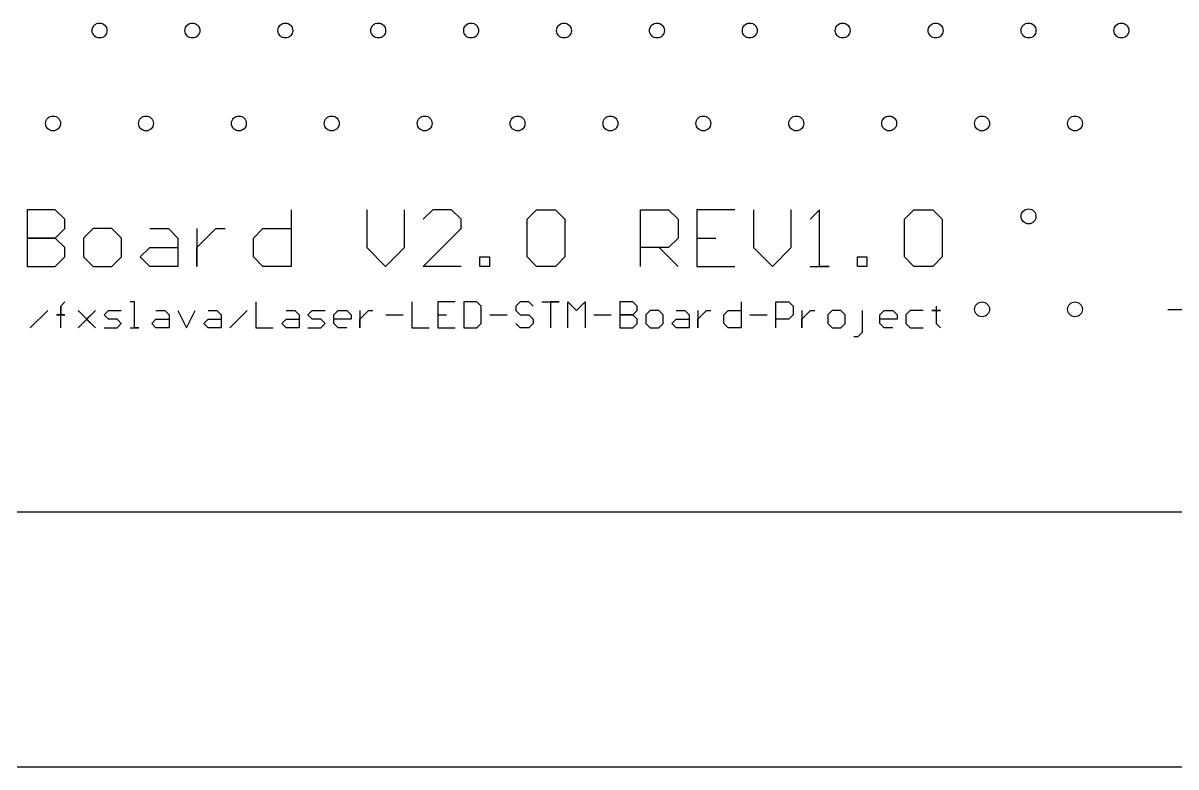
# Model space of a CAD drawing. Header units: millimetres. Extents: x 41 to 259, y 19 to 198.
# Drawn here: x 201.69 to 232.72, y 20.19 to 40.2 of the extents above; entities that cross this region are included whole.
import ezdxf

# ---------------------------------------------------------------- set-up
doc = ezdxf.new("R2010")
doc.units = ezdxf.units.MM
doc.layers.add('Mechanical13', color=56, linetype='Continuous')
doc.layers.add('ViaHoleLayer', color=16, linetype='Continuous')

msp = doc.modelspace()

# ---------------------------------------------------------------- linework, layer by layer
at = {"layer": 'Mechanical13'}
for p, q in [((201.799, 35.179), (201.799, 33.655)), ((202.561, 35.179), (201.799, 35.179)), ((202.815, 34.925), (202.561, 35.179)), ((208.909, 35.179), (208.909, 33.655)), ((210.94, 35.179), (210.94, 34.163)), ((211.956, 34.163), (211.956, 35.179)), ((212.718, 35.179), (212.464, 34.925)), ((213.226, 35.179), (212.718, 35.179)), ((213.479, 34.925), (213.226, 35.179)), ((215.257, 34.925), (215.511, 35.179)), ((215.511, 35.179), (216.019, 35.179)), ((216.019, 35.179), (216.273, 34.925)), ((218.304, 33.655), (218.304, 35.179)), ((218.304, 35.179), (219.066, 35.179)), ((219.066, 35.179), (219.32, 34.925)), ((220.843, 35.179), (219.827, 35.179)), ((219.827, 35.179), (219.827, 33.655)), ((221.351, 35.179), (221.351, 34.163)), ((222.367, 34.163), (222.367, 35.179)), ((223.128, 35.179), (222.874, 34.925)), ((223.128, 33.655), (223.128, 35.179)), ((225.414, 34.925), (225.667, 35.179)), ((225.667, 35.179), (226.175, 35.179)), ((226.175, 35.179), (226.429, 34.925)), ((202.815, 34.671), (202.815, 34.925)), ((213.479, 34.671), (213.479, 34.925)), ((215.257, 33.909), (215.257, 34.925)), ((216.273, 34.925), (216.273, 33.909)), ((219.32, 34.925), (219.32, 34.417)), ((225.414, 33.909), (225.414, 34.925)), ((226.429, 34.925), (226.429, 33.909)), ((202.561, 34.417), (202.815, 34.671)), ((203.577, 34.671), (203.323, 34.417)), ((204.084, 34.671), (203.577, 34.671)), ((204.338, 34.417), (204.084, 34.671)), ((205.1, 34.671), (205.608, 34.671)), ((205.608, 34.671), (205.862, 34.417)), ((206.37, 34.671), (206.37, 33.655)), ((206.624, 34.417), (206.878, 34.671)), ((206.878, 34.671), (207.131, 34.671)), ((207.893, 34.417), (208.147, 34.671)), ((208.147, 34.671), (208.909, 34.671)), ((212.464, 33.655), (213.479, 34.671)), ((202.561, 34.417), (201.799, 34.417)), ((201.799, 34.417), (202.561, 34.417)), ((202.815, 34.163), (202.561, 34.417)), ((202.815, 33.909), (202.815, 34.163)), ((203.323, 34.417), (203.323, 33.909)), ((204.338, 33.909), (204.338, 34.417)), ((204.846, 33.909), (205.1, 34.163)), ((205.1, 34.163), (205.862, 34.163)), ((205.862, 34.417), (205.862, 33.655)), ((206.37, 34.163), (206.624, 34.417)), ((206.37, 33.655), (206.37, 34.163)), ((207.893, 33.909), (207.893, 34.417)), ((210.94, 34.163), (211.448, 33.655)), ((211.448, 33.655), (211.956, 34.163)), ((219.066, 34.163), (218.304, 34.163)), ((218.812, 34.163), (219.32, 33.655)), ((219.32, 34.417), (219.066, 34.163)), ((219.827, 34.417), (220.335, 34.417)), ((221.351, 34.163), (221.859, 33.655)), ((221.859, 33.655), (222.367, 34.163)), ((202.561, 33.655), (202.815, 33.909)), ((203.323, 33.909), (203.577, 33.655)), ((204.084, 33.655), (204.338, 33.909)), ((205.1, 33.655), (204.846, 33.909)), ((208.147, 33.655), (207.893, 33.909)), ((213.987, 33.655), (213.987, 33.909)), ((213.987, 33.909), (214.241, 33.909)), ((214.241, 33.909), (214.241, 33.655)), ((215.511, 33.655), (215.257, 33.909)), ((216.273, 33.909), (216.019, 33.655)), ((224.144, 33.655), (224.144, 33.909)), ((224.144, 33.909), (224.398, 33.909)), ((224.398, 33.909), (224.398, 33.655)), ((225.667, 33.655), (225.414, 33.909)), ((226.429, 33.909), (226.175, 33.655)), ((201.799, 33.655), (202.561, 33.655)), ((203.577, 33.655), (204.084, 33.655)), ((205.862, 33.655), (205.1, 33.655)), ((208.909, 33.655), (208.147, 33.655)), ((213.479, 33.655), (212.464, 33.655)), ((214.241, 33.655), (213.987, 33.655)), ((216.019, 33.655), (215.511, 33.655)), ((219.827, 33.655), (220.843, 33.655)), ((222.874, 33.655), (223.382, 33.655)), ((223.382, 33.655), (223.128, 33.655)), ((224.398, 33.655), (224.144, 33.655)), ((226.175, 33.655), (225.667, 33.655)), ((202.705, 32.587), (202.821, 32.704)), ((202.705, 32.004), (202.705, 32.587)), ((202.705, 32.587), (202.705, 32.354)), ((202.705, 32.354), (202.705, 32.587)), ((204.687, 32.704), (204.571, 32.704)), ((204.687, 32.004), (204.687, 32.704)), ((207.953, 32.704), (207.953, 32.004)), ((212.152, 32.704), (212.152, 32.004)), ((213.318, 32.704), (212.851, 32.704)), ((212.851, 32.704), (212.851, 32.004)), ((213.551, 32.704), (213.551, 32.004)), ((213.901, 32.704), (213.551, 32.704)), ((214.018, 32.587), (213.901, 32.704)), ((214.018, 32.121), (214.018, 32.587)), ((215.067, 32.704), (214.951, 32.587)), ((214.951, 32.587), (214.951, 32.471)), ((215.301, 32.704), (215.067, 32.704)), ((215.417, 32.587), (215.301, 32.704)), ((215.65, 32.704), (216.117, 32.704)), ((216.117, 32.704), (215.884, 32.704)), ((215.884, 32.704), (215.884, 32.004)), ((216.35, 32.004), (216.35, 32.704)), ((216.35, 32.704), (216.583, 32.471)), ((216.583, 32.471), (216.817, 32.704)), ((216.817, 32.704), (216.817, 32.004)), ((217.75, 32.704), (217.75, 32.004)), ((218.1, 32.704), (217.75, 32.704)), ((218.216, 32.587), (218.1, 32.704)), ((218.216, 32.471), (218.216, 32.587)), ((221.015, 32.704), (221.015, 32.004)), ((221.948, 32.004), (221.948, 32.704)), ((221.948, 32.704), (222.298, 32.704)), ((222.298, 32.704), (222.415, 32.587)), ((222.415, 32.587), (222.415, 32.354)), ((226.264, 32.587), (226.264, 32.471)), ((201.888, 32.004), (202.355, 32.471)), ((202.705, 32.354), (202.588, 32.354)), ((202.588, 32.354), (202.821, 32.354)), ((202.821, 32.354), (202.705, 32.354)), ((203.171, 32.471), (203.638, 32.004)), ((203.638, 32.471), (203.171, 32.004)), ((203.404, 32.237), (203.638, 32.471)), ((203.871, 32.354), (203.988, 32.471)), ((203.988, 32.237), (203.871, 32.354)), ((203.988, 32.471), (204.337, 32.471)), ((205.27, 32.471), (205.504, 32.471)), ((205.504, 32.471), (205.62, 32.354)), ((205.62, 32.354), (205.62, 32.004)), ((205.854, 32.471), (206.087, 32.004)), ((206.087, 32.004), (206.32, 32.471)), ((206.67, 32.471), (206.903, 32.471)), ((206.903, 32.471), (207.02, 32.354)), ((207.02, 32.354), (207.02, 32.004)), ((207.253, 32.004), (207.72, 32.471)), ((208.769, 32.471), (209.003, 32.471)), ((209.003, 32.471), (209.119, 32.354)), ((209.119, 32.354), (209.119, 32.004)), ((209.352, 32.354), (209.469, 32.471)), ((209.469, 32.237), (209.352, 32.354)), ((209.469, 32.471), (209.819, 32.471)), ((210.052, 32.354), (210.169, 32.471)), ((210.052, 32.121), (210.052, 32.354)), ((210.169, 32.471), (210.402, 32.471)), ((210.402, 32.471), (210.519, 32.354)), ((210.519, 32.354), (210.519, 32.237)), ((210.752, 32.471), (210.752, 32.004)), ((210.752, 32.237), (210.869, 32.354)), ((210.869, 32.354), (210.985, 32.471)), ((210.985, 32.471), (211.102, 32.471)), ((211.452, 32.354), (211.918, 32.354)), ((212.851, 32.354), (213.085, 32.354)), ((214.251, 32.354), (214.717, 32.354)), ((214.951, 32.471), (215.067, 32.354)), ((215.067, 32.354), (215.301, 32.354)), ((215.301, 32.354), (215.417, 32.237)), ((217.05, 32.354), (217.516, 32.354)), ((218.1, 32.354), (217.75, 32.354)), ((217.75, 32.354), (218.1, 32.354)), ((218.1, 32.354), (218.216, 32.471)), ((218.216, 32.237), (218.1, 32.354)), ((218.566, 32.471), (218.45, 32.354)), ((218.45, 32.354), (218.45, 32.121)), ((218.799, 32.471), (218.566, 32.471)), ((218.916, 32.354), (218.799, 32.471)), ((218.916, 32.121), (218.916, 32.354)), ((219.266, 32.471), (219.499, 32.471)), ((219.499, 32.471), (219.616, 32.354)), ((219.616, 32.354), (219.616, 32.004)), ((219.849, 32.471), (219.849, 32.004)), ((219.849, 32.237), (219.966, 32.354)), ((219.966, 32.354), (220.082, 32.471)), ((220.082, 32.471), (220.199, 32.471)), ((220.549, 32.354), (220.665, 32.471)), ((220.549, 32.121), (220.549, 32.354)), ((220.665, 32.471), (221.015, 32.471)), ((221.249, 32.354), (221.715, 32.354)), ((222.415, 32.354), (222.298, 32.237)), ((222.648, 32.471), (222.648, 32.004)), ((222.648, 32.237), (222.765, 32.354)), ((222.765, 32.354), (222.881, 32.471)), ((222.881, 32.471), (222.998, 32.471)), ((223.465, 32.471), (223.348, 32.354)), ((223.348, 32.354), (223.348, 32.121)), ((223.698, 32.471), (223.465, 32.471)), ((223.814, 32.354), (223.698, 32.471)), ((223.814, 32.121), (223.814, 32.354)), ((224.281, 31.887), (224.281, 32.471)), ((224.747, 32.354), (224.864, 32.471)), ((224.747, 32.121), (224.747, 32.354)), ((224.864, 32.471), (225.097, 32.471)), ((225.097, 32.471), (225.214, 32.354)), ((225.214, 32.354), (225.214, 32.237)), ((225.564, 32.471), (225.447, 32.354)), ((225.447, 32.354), (225.447, 32.121)), ((225.914, 32.471), (225.564, 32.471)), ((226.264, 32.471), (226.147, 32.471)), ((226.147, 32.471), (226.38, 32.471)), ((226.38, 32.471), (226.264, 32.471)), ((226.264, 32.471), (226.264, 32.121)), ((232.5, 32.5), (242.5, 32.5)), ((203.638, 32.004), (203.404, 32.237)), ((203.871, 32.004), (204.221, 32.004)), ((204.221, 32.237), (203.988, 32.237)), ((204.337, 32.121), (204.221, 32.237)), ((204.221, 32.004), (204.337, 32.121)), ((204.571, 32.004), (204.804, 32.004)), ((204.804, 32.004), (204.687, 32.004)), ((205.154, 32.121), (205.27, 32.237)), ((205.27, 32.004), (205.154, 32.121)), ((205.27, 32.237), (205.62, 32.237)), ((205.62, 32.004), (205.27, 32.004)), ((206.553, 32.121), (206.67, 32.237)), ((206.67, 32.004), (206.553, 32.121)), ((206.67, 32.237), (207.02, 32.237)), ((207.02, 32.004), (206.67, 32.004)), ((207.953, 32.004), (208.419, 32.004)), ((208.653, 32.121), (208.769, 32.237)), ((208.769, 32.004), (208.653, 32.121)), ((208.769, 32.237), (209.119, 32.237)), ((209.119, 32.004), (208.769, 32.004)), ((209.352, 32.004), (209.702, 32.004)), ((209.702, 32.237), (209.469, 32.237)), ((209.819, 32.121), (209.702, 32.237)), ((209.702, 32.004), (209.819, 32.121)), ((210.519, 32.237), (210.052, 32.237)), ((210.169, 32.004), (210.052, 32.121)), ((210.402, 32.004), (210.169, 32.004)), ((210.752, 32.004), (210.752, 32.237)), ((212.152, 32.004), (212.618, 32.004)), ((212.851, 32.004), (213.318, 32.004)), ((213.551, 32.004), (213.901, 32.004)), ((213.901, 32.004), (214.018, 32.121)), ((215.067, 32.004), (214.951, 32.121)), ((215.301, 32.004), (215.067, 32.004)), ((215.417, 32.121), (215.301, 32.004)), ((215.417, 32.237), (215.417, 32.121)), ((217.75, 32.004), (218.1, 32.004)), ((218.1, 32.004), (218.216, 32.121)), ((218.216, 32.121), (218.216, 32.237)), ((218.45, 32.121), (218.566, 32.004)), ((218.566, 32.004), (218.799, 32.004)), ((218.799, 32.004), (218.916, 32.121)), ((219.149, 32.121), (219.266, 32.237)), ((219.266, 32.004), (219.149, 32.121)), ((219.266, 32.237), (219.616, 32.237)), ((219.616, 32.004), (219.266, 32.004)), ((219.849, 32.004), (219.849, 32.237)), ((220.665, 32.004), (220.549, 32.121)), ((221.015, 32.004), (220.665, 32.004)), ((222.298, 32.237), (221.948, 32.237)), ((222.648, 32.004), (222.648, 32.237)), ((223.348, 32.121), (223.465, 32.004)), ((223.465, 32.004), (223.698, 32.004)), ((223.698, 32.004), (223.814, 32.121)), ((225.214, 32.237), (224.747, 32.237)), ((224.864, 32.004), (224.747, 32.121)), ((225.097, 32.004), (224.864, 32.004)), ((225.447, 32.121), (225.564, 32.004)), ((225.564, 32.004), (225.914, 32.004)), ((226.264, 32.121), (226.38, 32.004)), ((224.048, 31.771), (224.164, 31.771)), ((224.164, 31.771), (224.281, 31.887)), ((52.5, 27.051), (244.966, 27.051)), ((151.563, 20.193), (237.5, 20.193))]:
    msp.add_line(p, q, dxfattribs=at)
at = {"layer": 'ViaHoleLayer'}
for centre in [(203.75, 40), (206.25, 40), (208.75, 40), (211.25, 40), (213.75, 40), (216.25, 40), (218.75, 40), (221.25, 40), (223.75, 40), (226.25, 40), (228.75, 40), (231.25, 40), (202.5, 37.5), (205, 37.5), (207.5, 37.5), (210, 37.5), (212.5, 37.5), (215, 37.5), (217.5, 37.5), (220, 37.5), (222.5, 37.5), (225, 37.5), (227.5, 37.5), (230, 37.5), (228.75, 35), (227.5, 32.5), (230, 32.5)]:
    msp.add_circle(centre, 0.2, dxfattribs=at)

doc.saveas('drawing.dxf')
